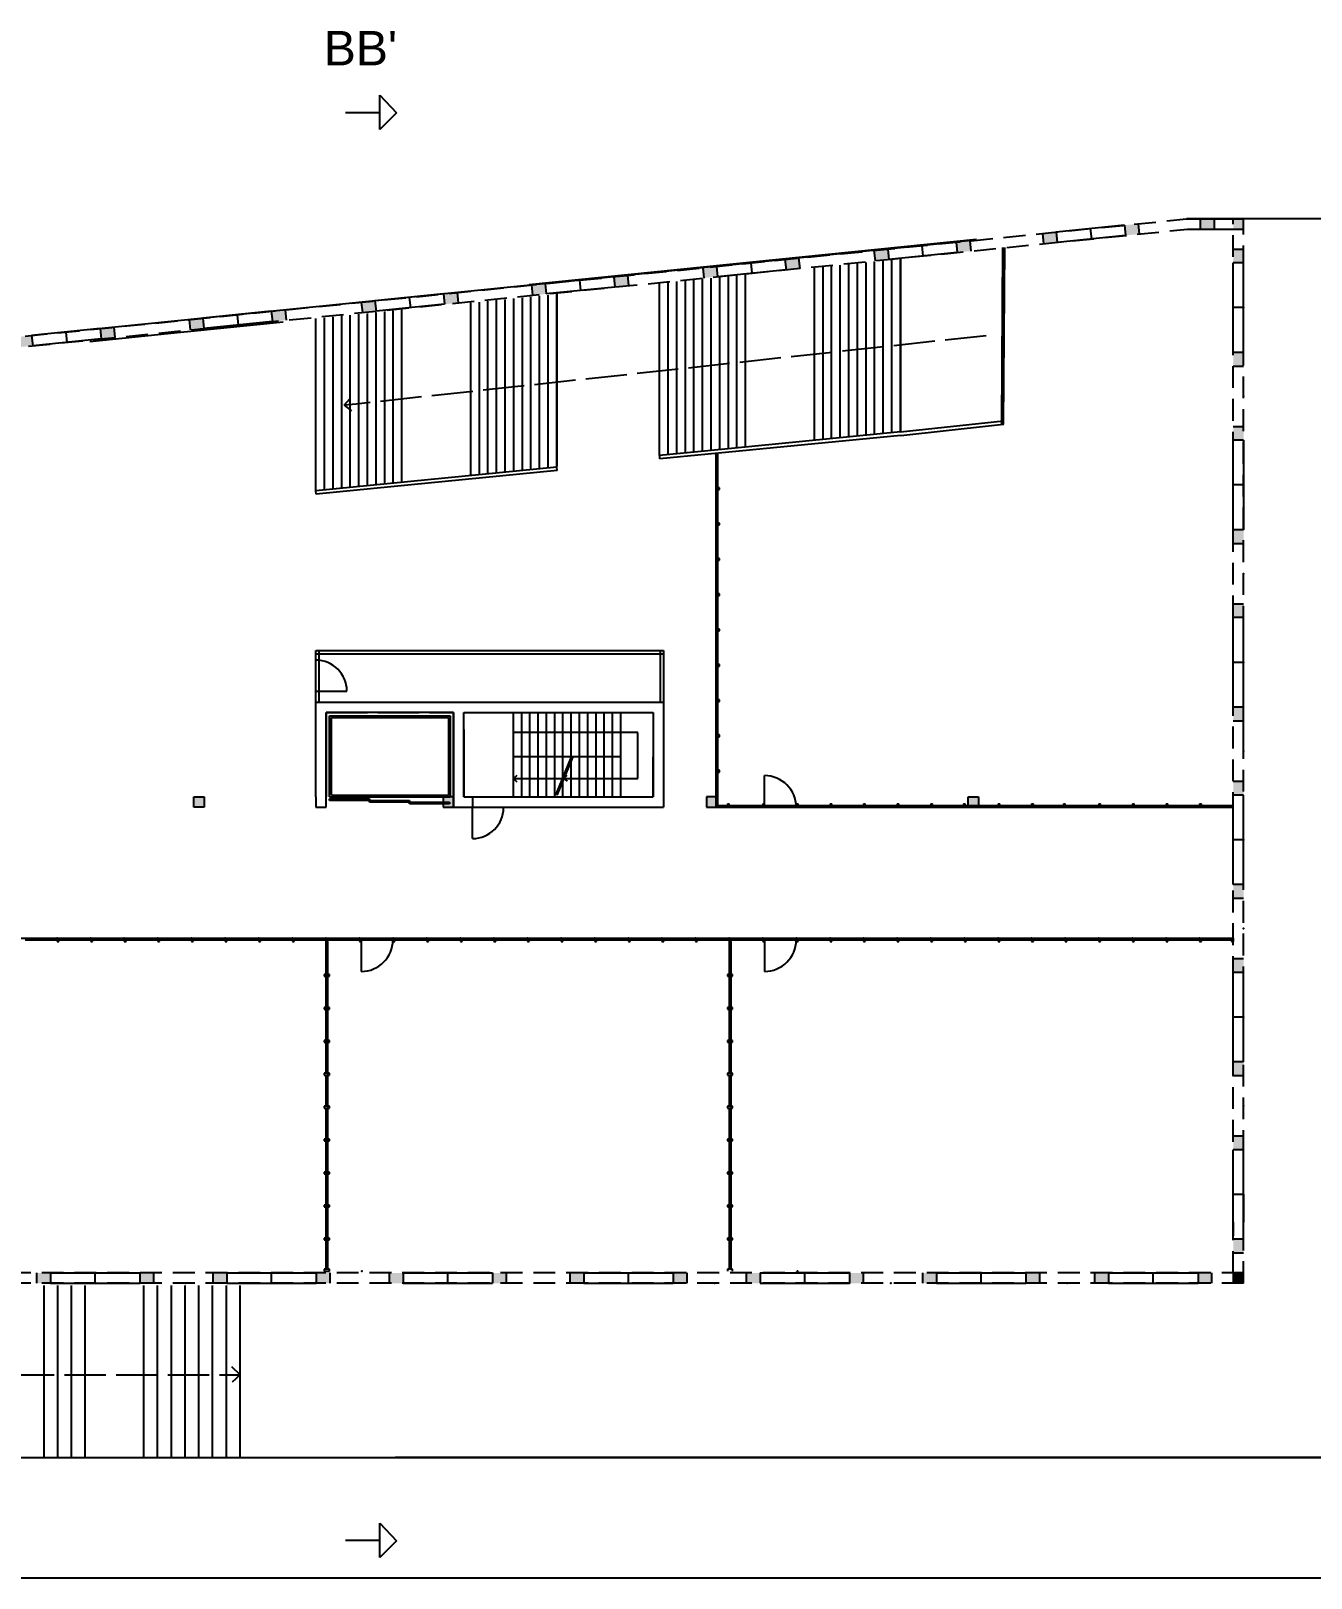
# Model space of a CAD drawing. Header units: millimetres. Extents: x -5657 to 14604, y -1609 to 2067.
# Drawn here: x 3018.2 to 3390.2, y 1463 to 1912.6 of the extents above; entities that cross this region are included whole.
import ezdxf

# ---------------------------------------------------------------- set-up
doc = ezdxf.new("R2010")
doc.units = ezdxf.units.MM
doc.linetypes.add('ACAD_ISO02W100', pattern=[15, 12, -3])
doc.linetypes.add('DASHED2', pattern=[9.525, 6.35, -3.175])
doc.layers.get('0').update_dxf_attribs({"color": 4})
for name, color, linetype in [('gelijkvloers', 80, 'Continuous'), ('laag 2.1', 40, 'Continuous'), ('laag 2.2', 30, 'Continuous'), ('str palen', 220, 'Continuous')]:
    doc.layers.add(name, color=color, linetype=linetype)
doc.styles.get("Standard").update_dxf_attribs({"font": 'arial.ttf'})

msp = doc.modelspace()

# ---------------------------------------------------------------- hatches: boundary and pattern name
at = {"layer": 'str palen', "linetype": 'Continuous', "transparency": 33554687}
h = msp.add_hatch(color=256, dxfattribs=at)
h.dxf.hatch_style = 1
h.paths.add_polyline_path([(3362, 1858), (3358, 1858), (3358, 1855.02), (3362, 1855.02)])
h.paths.add_polyline_path([(3339.96, 1856.58), (3335.98, 1856.18), (3336.29, 1853.2), (3340.27, 1853.6)])
h.paths.add_polyline_path([(3316.08, 1854.17), (3312.1, 1853.77), (3312.41, 1850.78), (3316.39, 1851.19)])
h.paths.add_polyline_path([(3291.02, 1851.64), (3287.04, 1851.24), (3287.35, 1848.25), (3291.33, 1848.66)])
h.paths.add_polyline_path([(3267.15, 1849.23), (3263.17, 1848.83), (3263.47, 1845.84), (3267.45, 1846.25)])
h.paths.add_polyline_path([(3241.28, 1846.62), (3237.3, 1846.22), (3237.61, 1843.23), (3241.59, 1843.63)])
h.paths.add_polyline_path([(3217.4, 1844.21), (3213.42, 1843.8), (3213.73, 1840.82), (3217.71, 1841.22)])
h.paths.add_polyline_path([(3191.53, 1841.59), (3187.55, 1841.19), (3187.86, 1838.21), (3191.84, 1838.61)])
h.paths.add_polyline_path([(3167.65, 1839.18), (3163.67, 1838.78), (3163.98, 1835.8), (3167.96, 1836.2)])
h.paths.add_polyline_path([(3142.05, 1836.6), (3138.07, 1836.2), (3138.38, 1833.21), (3142.36, 1833.61)])
h.paths.add_polyline_path([(3118.17, 1834.19), (3114.19, 1833.78), (3114.5, 1830.8), (3118.48, 1831.2)])
h.paths.add_polyline_path([(3092.04, 1831.55), (3088.06, 1831.15), (3088.37, 1828.16), (3092.35, 1828.56)])
h.paths.add_polyline_path([(3068.16, 1829.14), (3064.18, 1828.73), (3064.49, 1825.75), (3068.47, 1826.15)])
h.paths.add_polyline_path([(3042.29, 1826.52), (3038.31, 1826.12), (3038.62, 1823.14), (3042.6, 1823.54)])
h.paths.add_polyline_path([(3018.41, 1824.11), (3014.43, 1823.71), (3014.74, 1820.73), (3018.72, 1821.13)])
h.paths.add_polyline_path([(2992.54, 1821.5), (2988.56, 1821.1), (2988.87, 1818.11), (2992.85, 1818.52)])
h.paths.add_polyline_path([(2968.66, 1819.09), (2964.68, 1818.69), (2964.99, 1815.7), (2968.97, 1816.1)])
h.paths.add_polyline_path([(2942.8, 1816.48), (2938.82, 1816.07), (2939.12, 1813.09), (2943.1, 1813.49)])
h.paths.add_polyline_path([(2918.92, 1814.07), (2914.94, 1813.66), (2915.25, 1810.68), (2919.23, 1811.08)])
h.paths.add_polyline_path([(2893.05, 1811.45), (2889.07, 1811.05), (2889.38, 1808.07), (2893.36, 1808.47)])
h.paths.add_polyline_path([(2869.17, 1809.04), (2865.19, 1808.64), (2865.5, 1805.66), (2869.48, 1806.06)])
h.paths.add_polyline_path([(2843.3, 1806.43), (2839.32, 1806.03), (2839.63, 1803.04), (2843.61, 1803.45)])
h.paths.add_polyline_path([(2819.42, 1804.02), (2815.44, 1803.62), (2815.75, 1800.63), (2819.73, 1801.03)])
h.paths.add_polyline_path([(2793.55, 1801.41), (2789.57, 1801), (2789.88, 1798.02), (2793.86, 1798.42)])
h.paths.add_polyline_path([(2785.48, 1791.33), (2782.61, 1790.46), (2783.8, 1786.64), (2786.67, 1787.51)])
h.paths.add_polyline_path([(2793.23, 1766.51), (2790.36, 1765.65), (2791.55, 1761.83), (2794.43, 1762.68)])
h = msp.add_hatch(color=256, dxfattribs=at)
h.dxf.hatch_style = 1
h.paths.add_polyline_path([(3370.58, 1561.48), (3367.58, 1561.48), (3367.58, 1557.48), (3370.58, 1557.48)])
h.paths.add_polyline_path([(3370.58, 1591.48), (3367.58, 1591.48), (3367.58, 1587.48), (3370.58, 1587.48)])
h.paths.add_polyline_path([(3370.58, 1613.03), (3367.58, 1613.03), (3367.58, 1609.03), (3370.58, 1609.03)])
h.paths.add_polyline_path([(3370.58, 1643.03), (3367.58, 1643.03), (3367.58, 1639.03), (3370.58, 1639.03)])
h.paths.add_polyline_path([(3370.58, 1664.58), (3367.58, 1664.58), (3367.58, 1660.58), (3370.58, 1660.58)])
h.paths.add_polyline_path([(3370.58, 1694.58), (3367.58, 1694.58), (3367.58, 1690.58), (3370.58, 1690.58)])
h.paths.add_polyline_path([(3370.58, 1716.13), (3367.58, 1716.13), (3367.58, 1712.13), (3370.58, 1712.13)])
h.paths.add_polyline_path([(3370.58, 1746.13), (3367.58, 1746.13), (3367.58, 1742.13), (3370.58, 1742.13)])
h.paths.add_polyline_path([(3370.58, 1767.68), (3367.58, 1767.68), (3367.58, 1763.68), (3370.58, 1763.68)])
h.paths.add_polyline_path([(3370.58, 1797.68), (3367.58, 1797.68), (3367.58, 1793.68), (3370.58, 1793.68)])
h.paths.add_polyline_path([(3370.58, 1819.23), (3367.58, 1819.23), (3367.58, 1815.23), (3370.58, 1815.23)])
h.paths.add_polyline_path([(3370.58, 1849.23), (3367.58, 1849.23), (3367.58, 1845.23), (3370.58, 1845.23)])
h.paths.add_polyline_path([(3370.58, 1858), (3367.58, 1858), (3367.58, 1855.02), (3370.58, 1855.02)])
h = msp.add_hatch(color=256, dxfattribs=at)
h.dxf.hatch_style = 1
h.paths.add_polyline_path([(2910.07, 1690), (2907.07, 1690), (2907.07, 1687), (2910.07, 1687)])
h.paths.add_polyline_path([(2972.38, 1731.5), (2969.38, 1731.5), (2969.38, 1728.5), (2972.38, 1728.5)])
h.paths.add_polyline_path([(2988.5, 1690), (2985.5, 1690), (2985.5, 1687), (2988.5, 1687)])
h.paths.add_polyline_path([(3068.5, 1690), (3065.5, 1690), (3065.5, 1687), (3068.5, 1687)])
h.paths.add_polyline_path([(3141, 1690), (3138, 1690), (3138, 1687), (3141, 1687)])
h.paths.add_polyline_path([(3217.5, 1690), (3214.5, 1690), (3214.5, 1687), (3217.5, 1687)])
h.paths.add_polyline_path([(3293.5, 1690), (3290.5, 1690), (3290.5, 1687), (3293.5, 1687)])
h = msp.add_hatch(color=256, dxfattribs=at)
h.dxf.hatch_style = 1
h.paths.add_polyline_path([(2871.4, 1551.7), (2867.4, 1551.7), (2867.4, 1548.7), (2871.4, 1548.7)])
h.paths.add_polyline_path([(2901.4, 1551.7), (2897.4, 1551.7), (2897.4, 1548.7), (2901.4, 1548.7)])
h.paths.add_polyline_path([(2921.4, 1551.7), (2917.4, 1551.7), (2917.4, 1548.7), (2921.4, 1548.7)])
h.paths.add_polyline_path([(2951.4, 1551.7), (2947.4, 1551.7), (2947.4, 1548.7), (2951.4, 1548.7)])
h.paths.add_polyline_path([(2972.64, 1551.7), (2968.64, 1551.7), (2968.64, 1548.7), (2972.64, 1548.7)])
h.paths.add_polyline_path([(3002.64, 1551.7), (2998.64, 1551.7), (2998.64, 1548.7), (3002.64, 1548.7)])
h.paths.add_polyline_path([(3023.88, 1551.7), (3019.88, 1551.7), (3019.88, 1548.7), (3023.88, 1548.7)])
h.paths.add_polyline_path([(3053.88, 1551.7), (3049.88, 1551.7), (3049.88, 1548.7), (3053.88, 1548.7)])
h.paths.add_polyline_path([(3075.12, 1551.7), (3071.12, 1551.7), (3071.12, 1548.7), (3075.12, 1548.7)])
h.paths.add_polyline_path([(3105.12, 1551.7), (3101.12, 1551.7), (3101.12, 1548.7), (3105.12, 1548.7)])
h.paths.add_polyline_path([(3126.37, 1551.7), (3122.37, 1551.7), (3122.37, 1548.7), (3126.37, 1548.7)])
h.paths.add_polyline_path([(3156.37, 1551.7), (3152.37, 1551.7), (3152.37, 1548.7), (3156.37, 1548.7)])
h.paths.add_polyline_path([(3178.85, 1551.7), (3174.85, 1551.7), (3174.85, 1548.7), (3178.85, 1548.7)])
h.paths.add_polyline_path([(3208.85, 1551.7), (3204.85, 1551.7), (3204.85, 1548.7), (3208.85, 1548.7)])
h.paths.add_polyline_path([(3230.09, 1551.7), (3226.09, 1551.7), (3226.09, 1548.7), (3230.09, 1548.7)])
h.paths.add_polyline_path([(3260.09, 1551.7), (3256.09, 1551.7), (3256.09, 1548.7), (3260.09, 1548.7)])
h.paths.add_polyline_path([(3281.33, 1551.7), (3277.33, 1551.7), (3277.33, 1548.7), (3281.33, 1548.7)])
h.paths.add_polyline_path([(3311.33, 1551.7), (3307.33, 1551.7), (3307.33, 1548.7), (3311.33, 1548.7)])
h.paths.add_polyline_path([(3331.33, 1551.7), (3327.33, 1551.7), (3327.33, 1548.7), (3331.33, 1548.7)])
h.paths.add_polyline_path([(3361.33, 1551.7), (3357.33, 1551.7), (3357.33, 1548.7), (3361.33, 1548.7)])
h = msp.add_hatch(color=256, dxfattribs=at)
h.dxf.hatch_style = 1
h.paths.add_polyline_path([(3370.58, 1551.7), (3367.58, 1551.7), (3367.58, 1548.7), (3370.58, 1548.7)])

# ---------------------------------------------------------------- linework, layer by layer
at = {"linetype": 'Continuous'}
for p, q in [((3524, 1858), (3354, 1858)), ((2874, 1498), (3524, 1498)), ((2967, 1498), (3045, 1498)), ((3045, 1498), (3065, 1498)), ((3065, 1498), (3141, 1498)), ((3232, 1498), (3124, 1498)), ((3318, 1498), (3232, 1498)), ((3448, 1498), (3318, 1498))]:
    msp.add_line(p, q, dxfattribs=at)
for p, q in [((2874, 1498), (3524, 1498)), ((4104, 1463), (2774, 1463))]:
    msp.add_line(p, q)
at = {"layer": 'gelijkvloers', "linetype": 'Continuous'}
msp.add_line((3367.58, 1649), (3367.58, 1648), dxfattribs=at)
msp.add_point((3114.35, 1552.23), dxfattribs=at)
at = {"layer": 'laag 2.1', "linetype": 'Continuous'}
for p, q in [((3035, 1825.87), (3290.6, 1851.76)), ((3293, 1852), (3163, 1838.83)), ((3064.7, 1825.36), (3091.5, 1828.07)), ((3035.35, 1822.39), (3061.7, 1825.06)), ((3061.7, 1825.06), (3064.7, 1825.36)), ((3061.7, 1825.06), (3064.7, 1825.36))]:
    msp.add_line(p, q, dxfattribs=at)
at = {"layer": 'laag 2.1', "linetype": 'ACAD_ISO02W100'}
for p, q in [((3251.8, 1847.83), (3254.2, 1848.07)), ((3256.6, 1848.32), (3259, 1848.56)), ((3261.4, 1848.8), (3263.8, 1849.05)), ((3225, 1845.12), (3227.4, 1845.36)), ((3229.8, 1845.6), (3232.2, 1845.84)), ((3234.6, 1846.09), (3237, 1846.33)), ((3247, 1847.34), (3249.4, 1847.59))]:
    msp.add_line(p, q, dxfattribs=at)
at = {"layer": 'laag 2.2', "linetype": 'Continuous'}
for p, q in [((3300.3, 1798.32), (3300.65, 1849.74)), ((3300.8, 1798.32), (3301.15, 1849.74)), ((3245.86, 1793.65), (3245.86, 1843.85)), ((3248.36, 1793.89), (3248.36, 1844.11)), ((3250.86, 1794.14), (3250.86, 1844.36)), ((3253.36, 1794.38), (3253.36, 1844.61)), ((3255.86, 1794.63), (3255.86, 1844.87)), ((3258.36, 1794.87), (3258.36, 1845.12)), ((3260.86, 1795.12), (3260.86, 1845.37)), ((3263.36, 1795.36), (3263.36, 1845.63)), ((3265.86, 1795.61), (3265.86, 1845.88)), ((3268.36, 1795.85), (3268.36, 1846.13)), ((3270.86, 1798.63), (3270.86, 1846.57)), ((3270.86, 1846.57), (3270.86, 1796.57)), ((3270.86, 1846.57), (3270.86, 1796.39)), ((3270.86, 1846.39), (3270.86, 1796.39)), ((3270.86, 1796.1), (3270.86, 1846.39)), ((3200.86, 1789.24), (3200.86, 1839.29)), ((3203.36, 1789.48), (3203.36, 1839.55)), ((3205.86, 1789.73), (3205.86, 1839.8)), ((3208.36, 1789.97), (3208.36, 1840.05)), ((3210.86, 1790.22), (3210.86, 1840.31)), ((3213.36, 1790.46), (3213.36, 1840.56)), ((3215.86, 1790.71), (3215.86, 1840.81)), ((3218.36, 1790.95), (3218.36, 1841.07)), ((3220.86, 1791.2), (3220.86, 1841.32)), ((3223.36, 1791.44), (3223.36, 1841.57)), ((3225.86, 1793.65), (3225.86, 1841.83)), ((3225.86, 1791.69), (3225.86, 1841.83)), ((3156, 1784.37), (3156, 1834.61)), ((3158.5, 1784.62), (3158.5, 1834.86)), ((3161, 1784.86), (3161, 1835.11)), ((3163.5, 1785.11), (3163.5, 1835.37)), ((3166, 1785.35), (3166, 1835.62)), ((3168.5, 1785.6), (3168.5, 1835.87)), ((3171, 1788.37), (3171, 1836.31)), ((3171, 1836.31), (3171, 1786.31)), ((3171, 1836.31), (3171, 1786.13)), ((3171, 1836.13), (3171, 1786.13)), ((3171, 1785.84), (3171, 1836.13)), ((3111, 1779.96), (3111, 1830.05)), ((3113.5, 1780.2), (3113.5, 1830.3)), ((3116, 1780.45), (3116, 1830.56)), ((3118.5, 1780.69), (3118.5, 1830.81)), ((3121, 1780.94), (3121, 1831.06)), ((3123.5, 1781.18), (3123.5, 1831.32)), ((3126, 1783.39), (3126, 1831.57)), ((3126, 1781.43), (3126, 1831.57)), ((3146, 1783.39), (3146, 1833.59)), ((3148.5, 1783.64), (3148.5, 1833.85)), ((3151, 1783.88), (3151, 1834.1)), ((3153.5, 1784.13), (3153.5, 1834.35)), ((3101, 1778.98), (3101, 1829.04)), ((3103.5, 1779.22), (3103.5, 1829.29)), ((3106, 1779.47), (3106, 1829.54)), ((3108.5, 1779.71), (3108.5, 1829.8)), ((3270.86, 1796.1), (3300.8, 1799.32)), ((3270.86, 1796.1), (3214.86, 1790.61)), ((3270.95, 1795.1), (3214.95, 1789.61)), ((3270.95, 1795.1), (3297.3, 1797.99)), ((3300.8, 1798.32), (3300.89, 1798.33)), ((3214.86, 1790.61), (3200.86, 1789.24)), ((3214.95, 1789.61), (3200.95, 1788.24)), ((3217.3, 1789.61), (3217.3, 1789.84)), ((3217.3, 1687), (3217.3, 1789.61)), ((3217.8, 1789.61), (3217.8, 1789.89)), ((3217.8, 1779.85), (3217.8, 1789.61)), ((3171, 1785.84), (3101, 1778.98)), ((3171.1, 1784.85), (3171, 1785.84)), ((3200.95, 1788.24), (3200.95, 1789.24)), ((3171.1, 1784.85), (3101.1, 1777.98)), ((3101.1, 1777.98), (3101, 1778.98)), ((3218.3, 1779.85), (3217.3, 1779.85)), ((3217.3, 1779.35), (3218.3, 1779.35)), ((3217.8, 1769.59), (3217.8, 1779.35)), ((3218.3, 1779.35), (3218.3, 1779.85)), ((3218.3, 1769.59), (3217.3, 1769.59)), ((3217.3, 1769.09), (3218.3, 1769.09)), ((3217.8, 1759.33), (3217.8, 1769.09)), ((3218.3, 1769.09), (3218.3, 1769.59)), ((3218.3, 1759.33), (3217.3, 1759.33)), ((3217.3, 1758.83), (3218.3, 1758.83)), ((3217.8, 1749.07), (3217.8, 1758.83)), ((3218.3, 1758.83), (3218.3, 1759.33)), ((3218.3, 1749.07), (3217.3, 1749.07)), ((3217.3, 1748.57), (3218.3, 1748.57)), ((3217.8, 1738.81), (3217.8, 1748.57)), ((3218.3, 1748.57), (3218.3, 1749.07)), ((3218.3, 1738.81), (3217.3, 1738.81)), ((3217.3, 1738.31), (3218.3, 1738.31)), ((3217.8, 1728.55), (3217.8, 1738.31)), ((3218.3, 1738.31), (3218.3, 1738.81)), ((3101, 1717.58), (3101, 1732.58)), ((3101, 1732.58), (3202, 1732.58)), ((3101, 1731.58), (3202, 1731.58)), ((3102, 1717.58), (3102, 1732.58)), ((3201, 1732.58), (3201, 1717.58)), ((3202, 1732.58), (3202, 1717.58)), ((3218.3, 1728.55), (3217.3, 1728.55)), ((3217.3, 1728.05), (3218.3, 1728.05)), ((3217.8, 1718.28), (3217.8, 1728.05)), ((3218.3, 1728.05), (3218.3, 1728.55)), ((3101, 1720.77), (3110, 1720.77)), ((3218.3, 1718.28), (3217.3, 1718.28)), ((3217.3, 1717.78), (3218.3, 1717.78)), ((3217.8, 1708.02), (3217.8, 1717.78)), ((3218.3, 1717.78), (3218.3, 1718.28)), ((3101, 1690), (3101, 1717.58)), ((3101, 1714.58), (3101, 1717.58)), ((3101, 1717.58), (3202, 1717.58)), ((3104, 1709.58), (3104, 1714.58)), ((3104, 1709.58), (3104, 1714.58)), ((3141, 1714.58), (3104, 1714.58)), ((3104, 1714.58), (3104, 1690)), ((3105, 1690), (3105, 1713.58)), ((3105, 1713.58), (3140, 1713.58)), ((3140, 1713.58), (3140, 1690)), ((3141, 1690), (3141, 1714.58)), ((3141, 1714.58), (3141, 1690)), ((3141, 1690), (3141, 1714.58)), ((3141, 1690), (3141, 1714.58)), ((3144, 1709.58), (3144, 1714.58)), ((3144, 1690), (3144, 1714.58)), ((3144, 1690), (3144, 1714.58)), ((3144, 1690), (3144, 1714.58)), ((3144, 1714.58), (3144, 1714.58)), ((3144, 1714.58), (3199, 1714.58)), ((3158.4, 1690), (3158.4, 1714.58)), ((3160.8, 1690), (3160.8, 1714.58)), ((3163.2, 1690), (3163.2, 1714.58)), ((3165.6, 1690), (3165.6, 1714.58)), ((3168, 1690), (3168, 1714.58)), ((3170.4, 1690), (3170.4, 1714.58)), ((3172.8, 1690), (3172.8, 1714.58)), ((3175.2, 1690), (3175.2, 1714.58)), ((3177.6, 1690), (3177.6, 1714.58)), ((3180, 1690), (3180, 1714.58)), ((3182.4, 1690), (3182.4, 1714.58)), ((3184.8, 1690), (3184.8, 1714.58)), ((3187.2, 1690), (3187.2, 1714.58)), ((3189.6, 1690), (3189.6, 1714.58)), ((3199, 1714.58), (3199, 1690)), ((3202, 1717.58), (3202, 1690)), ((3104, 1690), (3104, 1709.58)), ((3104, 1690), (3104, 1709.58)), ((3105.5, 1690.5), (3105.5, 1713.08)), ((3105.5, 1713.08), (3139.5, 1713.08)), ((3139.5, 1713.08), (3139.5, 1690.5)), ((3144, 1709.58), (3144, 1690)), ((3194.52, 1708.75), (3158.4, 1708.75)), ((3194.52, 1695.4), (3194.52, 1708.75)), ((3218.3, 1708.02), (3217.3, 1708.02)), ((3217.3, 1707.52), (3218.3, 1707.52)), ((3217.8, 1697.76), (3217.8, 1707.52)), ((3218.3, 1707.52), (3218.3, 1708.02)), ((3189.6, 1701.63), (3158.4, 1701.63)), ((3199, 1690), (3199, 1701.63)), ((3159.38, 1696.2), (3158.4, 1695.4)), ((3158.4, 1695.4), (3194.52, 1695.4)), ((3158.4, 1695.4), (3159.36, 1694.41)), ((3173.07, 1695.4), (3173.92, 1696.25)), ((3173.92, 1696.25), (3173.07, 1695.4)), ((3173.07, 1695.4), (3174.02, 1694.62)), ((3218.3, 1697.76), (3217.3, 1697.76)), ((3217.8, 1697.26), (3217.3, 1697.26)), ((3217.3, 1697.26), (3218.3, 1697.26)), ((3217.8, 1687), (3217.8, 1697.26)), ((3218.3, 1697.26), (3218.3, 1697.76)), ((3231.37, 1687), (3231.37, 1696.2)), ((3101, 1690), (3101, 1687)), ((3101, 1687), (3104, 1687)), ((3104, 1687), (3104, 1690)), ((3105, 1690), (3140, 1690)), ((3105, 1689.5), (3116.6, 1689.5)), ((3105, 1689), (3105, 1689.5)), ((3116.6, 1689), (3105, 1689)), ((3105.5, 1690.5), (3139.5, 1690.5)), ((3116.6, 1689.5), (3116.6, 1689)), ((3116.6, 1689), (3128.2, 1689)), ((3116.6, 1688.5), (3116.6, 1689)), ((3128.2, 1688.5), (3116.6, 1688.5)), ((3128.2, 1689), (3128.2, 1688.5)), ((3128.2, 1688.5), (3139.8, 1688.5)), ((3128.2, 1688), (3128.2, 1688.5)), ((3139.8, 1688), (3128.2, 1688)), ((3139.8, 1688.5), (3139.8, 1688)), ((3141, 1690), (3141, 1687)), ((3141, 1687), (3202, 1687)), ((3144, 1690), (3199, 1690)), ((3146.52, 1690), (3146.52, 1686.92)), ((3146.52, 1677.92), (3146.52, 1686.92)), ((3202, 1690), (3202, 1687)), ((3217.3, 1687.5), (3220.6, 1687.5)), ((3217.3, 1687), (3367.58, 1687)), ((3220.6, 1688), (3220.6, 1687)), ((3220.6, 1688), (3221.1, 1688)), ((3220.6, 1687), (3221.1, 1687)), ((3221.1, 1687), (3221.1, 1688)), ((3221.1, 1687.5), (3230.87, 1687.5)), ((3230.87, 1688), (3230.87, 1687)), ((3230.87, 1688), (3231.37, 1688)), ((3230.87, 1687), (3231.37, 1687)), ((3231.37, 1687), (3231.37, 1688)), ((3231.37, 1687.5), (3240.63, 1687.5)), ((3240.63, 1688), (3240.63, 1687)), ((3240.63, 1688), (3241.13, 1688)), ((3240.63, 1687), (3241.13, 1687)), ((3241.13, 1687), (3241.13, 1688)), ((3241.13, 1687.5), (3250.4, 1687.5)), ((3250.4, 1688), (3250.4, 1687)), ((3250.4, 1688), (3250.9, 1688)), ((3250.4, 1687), (3250.9, 1687)), ((3250.9, 1687), (3250.9, 1688)), ((3250.9, 1687.5), (3260.16, 1687.5)), ((3260.16, 1688), (3260.16, 1687)), ((3260.16, 1688), (3260.66, 1688)), ((3260.16, 1687), (3260.66, 1687)), ((3260.66, 1687), (3260.66, 1688)), ((3260.66, 1687.5), (3269.93, 1687.5)), ((3269.93, 1688), (3269.93, 1687)), ((3269.93, 1688), (3270.43, 1688)), ((3269.93, 1687), (3270.43, 1687)), ((3270.43, 1687), (3270.43, 1688)), ((3270.43, 1687.5), (3279.69, 1687.5)), ((3279.69, 1688), (3279.69, 1687)), ((3279.69, 1688), (3280.19, 1688)), ((3279.69, 1687), (3280.19, 1687)), ((3280.19, 1687), (3280.19, 1688)), ((3280.19, 1687.5), (3289.2, 1687.5)), ((3289.2, 1688), (3289.2, 1687)), ((3289.2, 1688), (3289.7, 1688)), ((3289.2, 1687), (3289.7, 1687)), ((3289.7, 1687), (3289.7, 1688)), ((3289.7, 1687.5), (3299.22, 1687.5)), ((3299.22, 1688), (3299.22, 1687)), ((3299.22, 1688), (3299.72, 1688)), ((3299.22, 1687), (3299.72, 1687)), ((3299.72, 1687), (3299.72, 1688)), ((3299.72, 1687.5), (3308.99, 1687.5)), ((3308.99, 1688), (3308.99, 1687)), ((3308.99, 1688), (3309.49, 1688)), ((3308.99, 1687), (3309.49, 1687)), ((3309.49, 1687), (3309.49, 1688)), ((3309.49, 1687.5), (3318.25, 1687.5)), ((3318.25, 1688), (3318.25, 1687)), ((3318.25, 1688), (3318.75, 1688)), ((3318.25, 1687), (3318.75, 1687)), ((3318.75, 1687), (3318.75, 1688)), ((3318.75, 1687.5), (3328.52, 1687.5)), ((3328.52, 1688), (3328.52, 1687)), ((3328.52, 1688), (3329.02, 1688)), ((3328.52, 1687), (3329.02, 1687)), ((3329.02, 1687), (3329.02, 1688)), ((3329.02, 1687.5), (3338.28, 1687.5)), ((3338.28, 1688), (3338.28, 1687)), ((3338.28, 1688), (3338.78, 1688)), ((3338.28, 1687), (3338.78, 1687)), ((3338.78, 1687), (3338.78, 1688)), ((3338.78, 1687.5), (3348.05, 1687.5)), ((3348.05, 1688), (3348.05, 1687)), ((3348.05, 1688), (3348.55, 1688)), ((3348.05, 1687), (3348.55, 1687)), ((3348.55, 1687), (3348.55, 1688)), ((3348.55, 1687.5), (3357.81, 1687.5)), ((3357.81, 1688), (3357.81, 1687)), ((3357.81, 1688), (3358.31, 1688)), ((3357.81, 1687), (3358.31, 1687)), ((3358.31, 1687), (3358.31, 1688)), ((3358.31, 1687.5), (3367.58, 1687.5)), ((2830.5, 1649), (3367.58, 1649)), ((3016.54, 1648.5), (3025.8, 1648.5)), ((3025.8, 1649), (3025.8, 1648)), ((3025.8, 1648), (3026.3, 1648)), ((3026.3, 1648), (3026.3, 1649)), ((3026.3, 1648.5), (3035.57, 1648.5)), ((3035.57, 1649), (3035.57, 1648)), ((3035.57, 1648), (3036.07, 1648)), ((3036.07, 1648), (3036.07, 1649)), ((3036.07, 1648.5), (3045.33, 1648.5)), ((3045.33, 1649), (3045.33, 1648)), ((3045.33, 1648), (3045.83, 1648)), ((3045.83, 1648), (3045.83, 1649)), ((3045.83, 1648.5), (3055.1, 1648.5)), ((3055.1, 1649), (3055.1, 1648)), ((3055.1, 1648), (3055.6, 1648)), ((3055.6, 1648), (3055.6, 1649)), ((3055.6, 1648.5), (3064.86, 1648.5)), ((3064.86, 1649), (3064.86, 1648)), ((3064.86, 1648), (3065.36, 1648)), ((3065.36, 1648), (3065.36, 1649)), ((3065.36, 1648.5), (3074.63, 1648.5)), ((3074.63, 1649), (3074.63, 1648)), ((3074.63, 1648), (3075.13, 1648)), ((3075.13, 1648), (3075.13, 1649)), ((3075.13, 1648.5), (3084.39, 1648.5)), ((3084.39, 1649), (3084.39, 1648)), ((3084.39, 1648), (3084.89, 1648)), ((3084.89, 1648), (3084.89, 1649)), ((3084.89, 1648.5), (3094.16, 1648.5)), ((3094.16, 1649), (3094.16, 1648)), ((3094.16, 1648), (3094.66, 1648)), ((3094.66, 1648), (3094.66, 1649)), ((3094.66, 1648.5), (3103.92, 1648.5)), ((3103.92, 1649), (3103.92, 1648)), ((3103.92, 1648), (3104.42, 1648)), ((3103.92, 1648), (3103.92, 1638.42)), ((3104.42, 1648), (3104.42, 1649)), ((3104.42, 1648.5), (3113.69, 1648.5)), ((3104.42, 1648), (3104.42, 1638.42)), ((3113.69, 1649), (3113.69, 1648)), ((3113.69, 1648), (3114.19, 1648)), ((3114.19, 1648), (3114.19, 1649)), ((3114.19, 1648.5), (3123.45, 1648.5)), ((3114.19, 1648.5), (3114.19, 1639.3)), ((3123.45, 1649), (3123.45, 1648)), ((3123.45, 1648), (3123.95, 1648)), ((3123.95, 1648), (3123.95, 1649)), ((3123.95, 1648.5), (3133.22, 1648.5)), ((3133.22, 1649), (3133.22, 1648)), ((3133.22, 1648), (3133.72, 1648)), ((3133.72, 1648), (3133.72, 1649)), ((3133.72, 1648.5), (3142.98, 1648.5)), ((3142.98, 1649), (3142.98, 1648)), ((3142.98, 1648), (3143.48, 1648)), ((3143.48, 1648), (3143.48, 1649)), ((3143.48, 1648.5), (3152.75, 1648.5)), ((3152.75, 1649), (3152.75, 1648)), ((3152.75, 1648), (3153.25, 1648)), ((3153.25, 1648), (3153.25, 1649)), ((3153.25, 1648.5), (3162.51, 1648.5)), ((3162.51, 1649), (3162.51, 1648)), ((3162.51, 1648), (3163.01, 1648)), ((3163.01, 1648), (3163.01, 1649)), ((3163.01, 1648.5), (3172.28, 1648.5)), ((3172.28, 1649), (3172.28, 1648)), ((3172.28, 1648), (3172.78, 1648)), ((3172.78, 1648), (3172.78, 1649)), ((3172.78, 1648.5), (3182.04, 1648.5)), ((3182.04, 1649), (3182.04, 1648)), ((3182.04, 1648), (3182.54, 1648)), ((3182.54, 1648), (3182.54, 1649)), ((3182.54, 1648.5), (3191.81, 1648.5)), ((3191.81, 1649), (3191.81, 1648)), ((3191.81, 1648), (3192.31, 1648)), ((3192.31, 1648), (3192.31, 1649)), ((3192.31, 1648.5), (3201.57, 1648.5)), ((3201.57, 1649), (3201.57, 1648)), ((3201.57, 1648), (3202.07, 1648)), ((3202.07, 1648), (3202.07, 1649)), ((3202.07, 1648.5), (3211.34, 1648.5)), ((3211.34, 1649), (3211.34, 1648)), ((3211.34, 1648), (3211.84, 1648)), ((3211.84, 1648), (3211.84, 1649)), ((3211.84, 1648.5), (3221.1, 1648.5)), ((3221.1, 1649), (3221.1, 1648)), ((3221.1, 1648), (3221.6, 1648)), ((3221.1, 1648), (3221.1, 1638.42)), ((3221.6, 1648), (3221.6, 1649)), ((3221.6, 1648.5), (3230.87, 1648.5)), ((3221.6, 1648), (3221.6, 1638.42)), ((3230.87, 1649), (3230.87, 1648)), ((3230.87, 1648), (3231.37, 1648)), ((3231.37, 1648), (3231.37, 1649)), ((3231.37, 1648.5), (3240.63, 1648.5)), ((3231.37, 1648.5), (3231.37, 1639.3)), ((3240.63, 1649), (3240.63, 1648)), ((3240.63, 1648), (3241.13, 1648)), ((3241.13, 1648), (3241.13, 1649)), ((3241.13, 1648.5), (3250.4, 1648.5)), ((3250.4, 1649), (3250.4, 1648)), ((3250.4, 1648), (3250.9, 1648)), ((3250.9, 1648), (3250.9, 1649)), ((3250.9, 1648.5), (3260.16, 1648.5)), ((3260.16, 1649), (3260.16, 1648)), ((3260.16, 1648), (3260.66, 1648)), ((3260.66, 1648), (3260.66, 1649)), ((3260.66, 1648.5), (3269.93, 1648.5)), ((3269.93, 1649), (3269.93, 1648)), ((3269.93, 1648), (3270.43, 1648)), ((3270.43, 1648), (3270.43, 1649)), ((3270.43, 1648.5), (3279.69, 1648.5)), ((3279.69, 1649), (3279.69, 1648)), ((3279.69, 1648), (3280.19, 1648)), ((3280.19, 1648), (3280.19, 1649)), ((3280.19, 1648.5), (3289.46, 1648.5)), ((3289.46, 1649), (3289.46, 1648)), ((3289.46, 1648), (3289.96, 1648)), ((3289.96, 1648), (3289.96, 1649)), ((3289.96, 1648.5), (3299.22, 1648.5)), ((3299.22, 1649), (3299.22, 1648)), ((3299.22, 1648), (3299.72, 1648)), ((3299.72, 1648), (3299.72, 1649)), ((3299.72, 1648.5), (3308.99, 1648.5)), ((3308.99, 1649), (3308.99, 1648)), ((3308.99, 1648), (3309.49, 1648)), ((3309.49, 1648), (3309.49, 1649)), ((3309.49, 1648.5), (3318.75, 1648.5)), ((3318.75, 1649), (3318.75, 1648)), ((3318.75, 1648), (3319.25, 1648)), ((3319.25, 1648), (3319.25, 1649)), ((3319.25, 1648.5), (3328.52, 1648.5)), ((3328.52, 1649), (3328.52, 1648)), ((3328.52, 1648), (3329.02, 1648)), ((3329.02, 1648), (3329.02, 1649)), ((3329.02, 1648.5), (3338.28, 1648.5)), ((3338.28, 1649), (3338.28, 1648)), ((3338.28, 1648), (3338.78, 1648)), ((3338.78, 1648), (3338.78, 1649)), ((3338.78, 1648.5), (3348.05, 1648.5)), ((3348.05, 1649), (3348.05, 1648)), ((3348.05, 1648), (3348.55, 1648)), ((3348.55, 1648), (3348.55, 1649)), ((3348.55, 1648.5), (3357.81, 1648.5)), ((3357.81, 1649), (3357.81, 1648)), ((3357.81, 1649), (3358.31, 1649)), ((3357.81, 1648), (3358.31, 1648)), ((3358.31, 1648), (3358.31, 1649)), ((3358.31, 1648.5), (3367.08, 1648.5)), ((3367.08, 1649), (3367.08, 1648)), ((3367.08, 1648), (3367.58, 1648)), ((3367.58, 1648), (3367.58, 1649)), ((3104.42, 1638.42), (3103.42, 1638.42)), ((3103.42, 1638.42), (3103.42, 1637.92)), ((3103.42, 1637.92), (3104.92, 1637.92)), ((3103.92, 1637.92), (3103.92, 1628.84)), ((3104.92, 1638.42), (3104.42, 1638.42)), ((3104.42, 1637.92), (3104.42, 1628.84)), ((3104.92, 1637.92), (3104.92, 1638.42)), ((3221.6, 1638.42), (3220.6, 1638.42)), ((3220.6, 1638.42), (3220.6, 1637.92)), ((3220.6, 1637.92), (3222.1, 1637.92)), ((3221.1, 1637.92), (3221.1, 1628.84)), ((3222.1, 1638.42), (3221.6, 1638.42)), ((3221.6, 1637.92), (3221.6, 1628.84)), ((3222.1, 1637.92), (3222.1, 1638.42)), ((3104.42, 1628.84), (3103.42, 1628.84)), ((3103.42, 1628.84), (3103.42, 1628.34)), ((3103.42, 1628.34), (3104.92, 1628.34)), ((3103.92, 1628.34), (3103.92, 1619.27)), ((3104.92, 1628.84), (3104.42, 1628.84)), ((3104.42, 1628.34), (3104.42, 1619.27)), ((3104.92, 1628.34), (3104.92, 1628.84)), ((3221.6, 1628.84), (3220.6, 1628.84)), ((3220.6, 1628.84), (3220.6, 1628.34)), ((3220.6, 1628.34), (3222.1, 1628.34)), ((3221.1, 1628.34), (3221.1, 1619.27)), ((3222.1, 1628.84), (3221.6, 1628.84)), ((3221.6, 1628.34), (3221.6, 1619.27)), ((3222.1, 1628.34), (3222.1, 1628.84)), ((3104.42, 1619.27), (3103.42, 1619.27)), ((3103.42, 1619.27), (3103.42, 1618.77)), ((3103.42, 1618.77), (3104.92, 1618.77)), ((3103.92, 1618.77), (3103.92, 1609.69)), ((3104.92, 1619.27), (3104.42, 1619.27)), ((3104.42, 1618.77), (3104.42, 1609.69)), ((3104.92, 1618.77), (3104.92, 1619.27)), ((3221.6, 1619.27), (3220.6, 1619.27)), ((3220.6, 1619.27), (3220.6, 1618.77)), ((3220.6, 1618.77), (3222.1, 1618.77)), ((3221.1, 1618.77), (3221.1, 1609.69)), ((3222.1, 1619.27), (3221.6, 1619.27)), ((3221.6, 1618.77), (3221.6, 1609.69)), ((3222.1, 1618.77), (3222.1, 1619.27)), ((3104.42, 1609.69), (3103.42, 1609.69)), ((3103.42, 1609.69), (3103.42, 1609.19)), ((3103.42, 1609.19), (3104.92, 1609.19)), ((3103.92, 1609.19), (3103.92, 1600.11)), ((3104.92, 1609.69), (3104.42, 1609.69)), ((3104.42, 1609.19), (3104.42, 1600.11)), ((3104.92, 1609.19), (3104.92, 1609.69)), ((3221.6, 1609.69), (3220.6, 1609.69)), ((3220.6, 1609.69), (3220.6, 1609.19)), ((3220.6, 1609.19), (3222.1, 1609.19)), ((3221.1, 1609.19), (3221.1, 1600.11)), ((3222.1, 1609.69), (3221.6, 1609.69)), ((3221.6, 1609.19), (3221.6, 1600.11)), ((3222.1, 1609.19), (3222.1, 1609.69)), ((3104.42, 1600.11), (3103.42, 1600.11)), ((3103.42, 1600.11), (3103.42, 1599.61)), ((3103.42, 1599.61), (3104.92, 1599.61)), ((3103.92, 1599.61), (3103.92, 1590.53)), ((3104.92, 1600.11), (3104.42, 1600.11)), ((3104.42, 1599.61), (3104.42, 1590.53)), ((3104.92, 1599.61), (3104.92, 1600.11)), ((3221.6, 1600.11), (3220.6, 1600.11)), ((3220.6, 1600.11), (3220.6, 1599.61)), ((3220.6, 1599.61), (3222.1, 1599.61)), ((3221.1, 1599.61), (3221.1, 1590.53)), ((3222.1, 1600.11), (3221.6, 1600.11)), ((3221.6, 1599.61), (3221.6, 1590.53)), ((3222.1, 1599.61), (3222.1, 1600.11)), ((3104.42, 1590.53), (3103.42, 1590.53)), ((3103.42, 1590.53), (3103.42, 1590.03)), ((3103.42, 1590.03), (3104.92, 1590.03)), ((3103.92, 1590.03), (3103.92, 1580.96)), ((3104.92, 1590.53), (3104.42, 1590.53)), ((3104.42, 1590.03), (3104.42, 1580.96)), ((3104.92, 1590.03), (3104.92, 1590.53)), ((3221.6, 1590.53), (3220.6, 1590.53)), ((3220.6, 1590.53), (3220.6, 1590.03)), ((3220.6, 1590.03), (3222.1, 1590.03)), ((3221.1, 1590.03), (3221.1, 1580.96)), ((3222.1, 1590.53), (3221.6, 1590.53)), ((3221.6, 1590.03), (3221.6, 1580.96)), ((3222.1, 1590.03), (3222.1, 1590.53)), ((3104.42, 1580.96), (3103.42, 1580.96)), ((3103.42, 1580.96), (3103.42, 1580.46)), ((3103.42, 1580.46), (3104.92, 1580.46)), ((3103.92, 1580.46), (3103.92, 1571.38)), ((3104.92, 1580.96), (3104.42, 1580.96)), ((3104.42, 1580.46), (3104.42, 1571.38)), ((3104.92, 1580.46), (3104.92, 1580.96)), ((3221.6, 1580.96), (3220.6, 1580.96)), ((3220.6, 1580.96), (3220.6, 1580.46)), ((3220.6, 1580.46), (3222.1, 1580.46)), ((3221.1, 1580.46), (3221.1, 1571.38)), ((3222.1, 1580.96), (3221.6, 1580.96)), ((3221.6, 1580.46), (3221.6, 1571.38)), ((3222.1, 1580.46), (3222.1, 1580.96)), ((3104.42, 1571.38), (3103.42, 1571.38)), ((3103.42, 1571.38), (3103.42, 1570.88)), ((3103.42, 1570.88), (3104.92, 1570.88)), ((3103.92, 1570.88), (3103.92, 1561.8)), ((3104.92, 1571.38), (3104.42, 1571.38)), ((3104.42, 1570.88), (3104.42, 1561.8)), ((3104.92, 1570.88), (3104.92, 1571.38)), ((3221.61, 1571.38), (3220.61, 1571.38)), ((3220.61, 1571.38), (3220.61, 1570.88)), ((3220.61, 1570.88), (3222.11, 1570.88)), ((3221.1, 1570.88), (3221.1, 1552.73)), ((3221.6, 1570.88), (3221.6, 1552.73)), ((3222.11, 1571.38), (3221.61, 1571.38)), ((3222.11, 1570.88), (3222.11, 1571.38)), ((3104.42, 1561.8), (3103.42, 1561.8)), ((3103.42, 1561.8), (3103.42, 1561.3)), ((3103.42, 1561.3), (3104.92, 1561.3)), ((3103.92, 1561.3), (3103.92, 1552.73)), ((3104.92, 1561.8), (3104.42, 1561.8)), ((3104.42, 1561.3), (3104.42, 1552.73)), ((3104.92, 1561.3), (3104.92, 1561.8)), ((3221.6, 1561.8), (3220.6, 1561.8)), ((3220.6, 1561.8), (3220.6, 1561.3)), ((3220.6, 1561.3), (3222.1, 1561.3)), ((3222.1, 1561.8), (3221.6, 1561.8)), ((3222.1, 1561.3), (3222.1, 1561.8)), ((3104.42, 1552.73), (3103.42, 1552.73)), ((3103.42, 1552.73), (3103.42, 1552.23)), ((3103.42, 1552.23), (3104.92, 1552.23)), ((3103.92, 1552.23), (3103.92, 1552.22)), ((3104.92, 1552.73), (3104.42, 1552.73)), ((3104.42, 1552.23), (3104.42, 1552.22)), ((3104.92, 1552.23), (3104.92, 1552.73)), ((3221.6, 1552.73), (3220.6, 1552.73)), ((3220.6, 1552.73), (3220.6, 1552.23)), ((3221.1, 1552.23), (3221.1, 1552.22)), ((3222.1, 1552.73), (3221.6, 1552.73)), ((3221.6, 1552.23), (3221.6, 1552.22)), ((3222.1, 1552.23), (3222.1, 1552.73)), ((3022, 1498), (3022, 1548)), ((3022, 1498), (3022, 1548)), ((3026, 1498), (3026, 1548)), ((3026, 1498), (3026, 1548)), ((3030, 1498), (3030, 1548)), ((3034, 1498), (3034, 1548)), ((3034, 1498), (3034, 1548)), ((3051, 1498), (3051, 1548)), ((3055, 1498), (3055, 1548)), ((3059, 1498), (3059, 1548)), ((3063, 1498), (3063, 1548)), ((3067, 1498), (3067, 1548)), ((3071, 1498), (3071, 1548)), ((3075, 1498), (3075, 1548)), ((3079, 1498), (3079, 1548)), ((3370.58, 1548.7), (3367.58, 1548.7))]:
    msp.add_line(p, q, dxfattribs=at)
at = {"layer": 'laag 2.2', "linetype": 'ACAD_ISO02W100'}
for p, q in [((3295.77, 1824.05), (3112.7, 1804.21)), ((3109.19, 1803.88), (3110.9, 1805.69)), ((3110.9, 1805.69), (3109.19, 1803.88)), ((3112.7, 1804.21), (3109.19, 1803.88)), ((3109.19, 1803.88), (3111.31, 1802.25)), ((3297.3, 1797.99), (3300.8, 1798.32)), ((3104, 1714.58), (3141, 1714.58)), ((3175.2, 1701.63), (3170.4, 1690)), ((3175.64, 1701.63), (3170.84, 1690)), ((3079, 1522.02), (3076.6, 1524.41)), ((3076.6, 1524.41), (3079, 1522.02)), ((2998, 1522.02), (3079, 1522.02)), ((3079, 1522.02), (3076.65, 1519.95))]:
    msp.add_line(p, q, dxfattribs=at)
at = {"layer": 'laag 2.2', "linetype": 'Continuous'}
for centre, radius, start, end in [((3101, 1720.77), 9, 0, 90), ((3231.37, 1687), 9.2, 0, 90), ((3146.52, 1686.92), 9, 270, 0), ((3114.19, 1648.5), 9.2, 270, 0), ((3231.37, 1648.5), 9.2, 270, 0)]:
    msp.add_arc(centre, radius, start, end, dxfattribs=at)
for p in [(3217.8, 1779.35), (3217.8, 1769.09), (3217.8, 1758.83), (3217.8, 1748.57), (3217.8, 1738.31), (3217.8, 1728.05), (3217.8, 1717.78), (3217.8, 1707.52), (3217.8, 1697.26), (3025.8, 1649), (3025.8, 1649), (3035.57, 1649), (3045.33, 1649), (3055.1, 1649), (3064.86, 1649), (3074.63, 1649), (3074.63, 1649), (3084.39, 1649), (3094.16, 1649), (3103.92, 1649), (3113.69, 1649), (3123.45, 1649), (3123.45, 1649), (3133.22, 1649), (3142.98, 1649), (3152.75, 1649), (3162.51, 1649), (3172.28, 1649), (3172.28, 1649), (3182.04, 1649), (3191.81, 1649), (3201.57, 1649), (3211.34, 1649), (3221.1, 1649), (3221.1, 1649), (3230.87, 1649), (3240.63, 1649), (3250.4, 1649), (3260.16, 1649), (3269.93, 1649), (3269.93, 1649), (3279.69, 1649), (3289.46, 1649), (3299.22, 1649), (3308.99, 1649), (3318.75, 1649), (3318.75, 1649), (3328.52, 1649), (3338.28, 1649), (3348.05, 1649), (3357.81, 1649), (3104.42, 1638.42), (3221.6, 1638.42), (3104.42, 1628.84), (3221.6, 1628.84), (3104.42, 1619.27), (3221.6, 1619.27), (3104.42, 1609.69), (3221.6, 1609.69), (3104.42, 1600.11), (3221.6, 1600.11), (3104.42, 1590.53), (3221.6, 1590.53), (3104.42, 1580.96), (3221.6, 1580.96), (3104.42, 1571.38), (3221.61, 1571.38), (3104.42, 1561.8), (3221.6, 1561.8), (3240.97, 1552.23)]:
    msp.add_point(p, dxfattribs=at)
at = {"layer": 'str palen', "linetype": 'ACAD_ISO02W100'}
for p, q in [((3119.62, 1888.97), (3119.62, 1893.97)), ((3119.62, 1893.97), (3124.41, 1888.81)), ((3109.62, 1888.97), (3119.62, 1888.97)), ((3119.62, 1883.97), (3119.62, 1888.97)), ((3124.41, 1888.81), (3119.62, 1883.97)), ((3119.62, 1473.98), (3119.62, 1478.98)), ((3119.62, 1478.98), (3124.41, 1473.82)), ((3109.62, 1473.98), (3119.62, 1473.98)), ((3119.62, 1468.98), (3119.62, 1473.98)), ((3124.41, 1473.82), (3119.62, 1468.98))]:
    msp.add_line(p, q, dxfattribs=at)
at = {"layer": 'str palen', "linetype": 'DASHED2'}
for p, q in [((2779.62, 1800), (3354, 1858)), ((3367.58, 1551.7), (3367.58, 1858)), ((3370.58, 1548.7), (3370.58, 1858)), ((2780.54, 1797.08), (3354.3, 1855.02)), ((3370.58, 1551.7), (2860.36, 1551.7)), ((3370.58, 1548.7), (2858.16, 1548.7))]:
    msp.add_line(p, q, dxfattribs=at)
at = {"layer": 'str palen', "linetype": 'Continuous'}
for p, q in [((3354, 1858), (3370.58, 1858)), ((3354, 1858), (3358, 1858)), ((3358, 1858), (3358, 1855.02)), ((3362, 1858), (3362, 1855.02)), ((3312.1, 1853.76), (3312.41, 1850.8)), ((3335.97, 1856.21), (3316.08, 1854.17)), ((3316.08, 1854.17), (3316.39, 1851.2)), ((3336.29, 1853.21), (3316.39, 1851.2)), ((3326.03, 1855.19), (3326.34, 1852.2)), ((3335.97, 1856.21), (3336.29, 1853.21)), ((3339.95, 1856.62), (3340.27, 1853.61)), ((3354.3, 1855.02), (3370.58, 1855.02)), ((3263.17, 1848.8), (3263.47, 1845.84)), ((3287.04, 1851.24), (3267.15, 1849.21)), ((3267.15, 1849.21), (3267.45, 1846.25)), ((3287.35, 1848.24), (3267.45, 1846.25)), ((3277.1, 1850.22), (3277.41, 1847.24)), ((3287.04, 1851.24), (3287.35, 1848.24)), ((3291.02, 1851.65), (3291.33, 1848.64)), ((3367.58, 1849.23), (3370.58, 1849.23)), ((3213.42, 1843.78), (3213.73, 1840.82)), ((3237.3, 1846.22), (3217.4, 1844.19)), ((3217.4, 1844.19), (3217.71, 1841.22)), ((3227.35, 1845.21), (3227.66, 1842.23)), ((3237.3, 1846.23), (3237.61, 1843.23)), ((3241.27, 1846.64), (3241.59, 1843.63)), ((3370.58, 1845.23), (3367.58, 1845.23)), ((3367.58, 1819.23), (3367.58, 1845.23)), ((3370.58, 1819.23), (3370.58, 1845.23)), ((3187.55, 1841.21), (3167.65, 1839.17)), ((3167.65, 1839.17), (3167.96, 1836.2)), ((3177.6, 1840.19), (3177.91, 1837.2)), ((3187.55, 1841.21), (3187.86, 1838.21)), ((3191.53, 1841.62), (3191.84, 1838.61)), ((3237.61, 1843.23), (3217.71, 1841.22)), ((3138.07, 1836.21), (3118.17, 1834.17)), ((3128.12, 1835.19), (3128.45, 1832.21)), ((3138.07, 1836.21), (3138.38, 1833.21)), ((3142.05, 1836.62), (3142.36, 1833.61)), ((3163.67, 1838.76), (3163.98, 1835.8)), ((3187.86, 1838.21), (3167.96, 1836.2)), ((3088.05, 1831.16), (3068.16, 1829.12)), ((3078.11, 1830.14), (3078.42, 1827.16)), ((3088.05, 1831.16), (3088.37, 1828.16)), ((3092.03, 1831.57), (3092.35, 1828.56)), ((3114.19, 1833.76), (3114.5, 1830.8)), ((3118.17, 1834.17), (3118.48, 1831.2)), ((3138.38, 1833.21), (3118.48, 1831.2)), ((3370.58, 1832.23), (3367.58, 1832.23)), ((3038.31, 1826.12), (3018.41, 1824.1)), ((3038.31, 1826.14), (3038.62, 1823.14)), ((3042.29, 1826.55), (3042.6, 1823.54)), ((3064.18, 1828.71), (3064.49, 1825.75)), ((3067.42, 1826.05), (3068.47, 1826.15)), ((3068.16, 1829.12), (3068.47, 1826.15)), ((3088.37, 1828.16), (3068.47, 1826.15)), ((3018.41, 1824.1), (3018.72, 1821.13)), ((3038.62, 1823.14), (3018.72, 1821.13)), ((3028.36, 1825.12), (3028.67, 1822.13)), ((3370.58, 1819.23), (3367.58, 1819.23)), ((3367.58, 1815.23), (3370.58, 1815.23)), ((3367.58, 1797.68), (3370.58, 1797.68)), ((3370.58, 1793.68), (3367.58, 1793.68)), ((3367.58, 1767.68), (3367.58, 1793.68)), ((3370.58, 1793.68), (3370.58, 1767.68)), ((3370.58, 1780.68), (3367.58, 1780.68)), ((3370.58, 1767.68), (3367.58, 1767.68)), ((3367.58, 1763.68), (3370.58, 1763.68)), ((3367.58, 1746.13), (3370.58, 1746.13)), ((3370.58, 1742.13), (3367.58, 1742.13)), ((3367.58, 1716.13), (3367.58, 1742.13)), ((3370.58, 1716.24), (3370.58, 1742.13)), ((3370.58, 1729.13), (3367.58, 1729.13)), ((3370.58, 1703.35), (3370.58, 1729.13)), ((3370.58, 1716.13), (3367.58, 1716.13)), ((3367.58, 1712.13), (3370.58, 1712.13)), ((3367.58, 1694.58), (3370.58, 1694.58)), ((3065.5, 1690), (3068.5, 1690)), ((3065.5, 1687), (3065.5, 1690)), ((3068.5, 1687), (3065.5, 1687)), ((3068.5, 1690), (3068.5, 1687)), ((3141, 1690), (3138, 1690)), ((3138, 1690), (3138, 1687)), ((3138, 1687), (3141, 1687)), ((3141, 1687), (3141, 1690)), ((3217.5, 1690), (3214.5, 1690)), ((3214.5, 1690), (3214.5, 1687)), ((3214.5, 1687), (3217.5, 1687)), ((3217.5, 1687), (3217.5, 1690)), ((3290.5, 1690), (3293.5, 1690)), ((3290.5, 1687), (3290.5, 1690)), ((3293.5, 1687), (3290.5, 1687)), ((3293.5, 1690), (3293.5, 1687)), ((3370.58, 1690.58), (3367.58, 1690.58)), ((3367.58, 1664.58), (3367.58, 1690.58)), ((3370.58, 1664.58), (3370.58, 1690.58)), ((3370.58, 1677.58), (3367.58, 1677.58)), ((3370.58, 1664.58), (3367.58, 1664.58)), ((3367.58, 1660.58), (3370.58, 1660.58)), ((3367.58, 1643.03), (3370.58, 1643.03)), ((3370.58, 1639.03), (3367.58, 1639.03)), ((3367.58, 1613.03), (3367.58, 1639.03)), ((3370.58, 1613.03), (3370.58, 1639.03)), ((3370.58, 1626.03), (3367.58, 1626.03)), ((3370.58, 1613.03), (3367.58, 1613.03)), ((3367.58, 1609.03), (3370.58, 1609.03)), ((3367.58, 1591.48), (3370.58, 1591.48)), ((3370.58, 1587.48), (3367.58, 1587.48)), ((3367.58, 1561.48), (3367.58, 1587.48)), ((3370.58, 1561.48), (3370.58, 1587.48)), ((3370.58, 1574.48), (3367.58, 1574.48)), ((3370.58, 1574.48), (3370.58, 1566.48)), ((3367.58, 1566.48), (3367.58, 1562.48)), ((3370.58, 1561.48), (3367.58, 1561.48)), ((3367.58, 1557.48), (3370.58, 1557.48)), ((3019.88, 1548.7), (3019.88, 1551.7)), ((3023.88, 1551.7), (3023.88, 1548.7)), ((3023.88, 1551.7), (3049.88, 1551.7)), ((3036.88, 1548.7), (3036.88, 1551.7)), ((3049.88, 1551.7), (3049.88, 1548.7)), ((3053.88, 1548.7), (3053.88, 1551.7)), ((3071.12, 1548.7), (3071.12, 1551.7)), ((3075.12, 1551.7), (3075.12, 1548.7)), ((3075.12, 1551.7), (3101.12, 1551.7)), ((3088.12, 1548.7), (3088.12, 1551.7)), ((3101.12, 1551.7), (3101.12, 1548.7)), ((3105.12, 1548.7), (3105.12, 1551.7)), ((3122.37, 1548.7), (3122.37, 1551.7)), ((3126.37, 1551.7), (3126.37, 1548.7)), ((3126.37, 1551.7), (3152.37, 1551.7)), ((3139.37, 1548.7), (3139.37, 1551.7)), ((3152.37, 1551.7), (3152.37, 1548.7)), ((3156.37, 1548.7), (3156.37, 1551.7)), ((3174.85, 1548.7), (3174.85, 1551.7)), ((3178.85, 1551.7), (3178.85, 1548.7)), ((3178.85, 1551.7), (3204.85, 1551.7)), ((3191.85, 1548.7), (3191.85, 1551.7)), ((3204.85, 1551.7), (3204.85, 1548.7)), ((3208.85, 1548.7), (3208.85, 1551.7)), ((3226.09, 1548.7), (3226.09, 1551.7)), ((3230.09, 1551.7), (3230.09, 1548.7)), ((3230.09, 1551.7), (3256.09, 1551.7)), ((3243.09, 1548.7), (3243.09, 1551.7)), ((3243.09, 1551.7), (3251.09, 1551.7)), ((3251.09, 1551.7), (3255.09, 1551.7)), ((3256.09, 1551.7), (3256.09, 1548.7)), ((3260.09, 1548.7), (3260.09, 1551.7)), ((3277.33, 1548.7), (3277.33, 1551.7)), ((3281.33, 1551.7), (3281.33, 1548.7)), ((3281.33, 1551.7), (3307.33, 1551.7)), ((3294.33, 1548.7), (3294.33, 1551.7)), ((3307.33, 1551.7), (3307.33, 1548.7)), ((3311.33, 1548.7), (3311.33, 1551.7)), ((3327.33, 1548.7), (3327.33, 1551.7)), ((3331.33, 1551.7), (3331.33, 1548.7)), ((3331.33, 1551.7), (3357.33, 1551.7)), ((3344.33, 1548.7), (3344.33, 1551.7)), ((3344.33, 1548.7), (3344.33, 1551.7)), ((3357.33, 1551.7), (3357.33, 1548.7)), ((3361.33, 1548.7), (3361.33, 1551.7)), ((3367.58, 1551.7), (3367.58, 1548.7)), ((3370.58, 1548.7), (3370.58, 1551.7)), ((3023.88, 1548.7), (3049.88, 1548.7)), ((3075.12, 1548.7), (3101.12, 1548.7)), ((3126.37, 1548.7), (3152.37, 1548.7)), ((3178.85, 1548.7), (3204.85, 1548.7)), ((3230.09, 1548.7), (3256.09, 1548.7)), ((3251.09, 1548.7), (3255.09, 1548.7)), ((3281.33, 1548.7), (3307.33, 1548.7)), ((3331.33, 1548.7), (3357.33, 1548.7))]:
    msp.add_line(p, q, dxfattribs=at)
for p in [(3370.58, 1832.23), (3370.58, 1806.45), (3370.58, 1806.45), (3370.58, 1780.68), (3370.58, 1754.9), (3370.58, 1754.9), (3370.58, 1729.13), (3370.58, 1703.35), (3370.58, 1703.35), (3370.58, 1677.58), (3370.58, 1651.8), (3370.58, 1651.8), (3370.58, 1626.03), (3370.58, 1600.25), (3370.58, 1600.25), (3370.58, 1574.48), (3063.12, 1548.7), (3216.85, 1548.7), (3268.09, 1548.7), (3319.33, 1548.7)]:
    msp.add_point(p, dxfattribs=at)

# ---------------------------------------------------------------- texts
at = {"layer": 'str palen', "linetype": 'ACAD_ISO02W100', "insert": (3103.3, 1912.64), "char_height": 10, "attachment_point": 1}
msp.add_mtext_dynamic_manual_height_columns("BB'", width=43.2438, gutter_width=12.5, heights=[0], dxfattribs=at)

doc.saveas('drawing.dxf')
